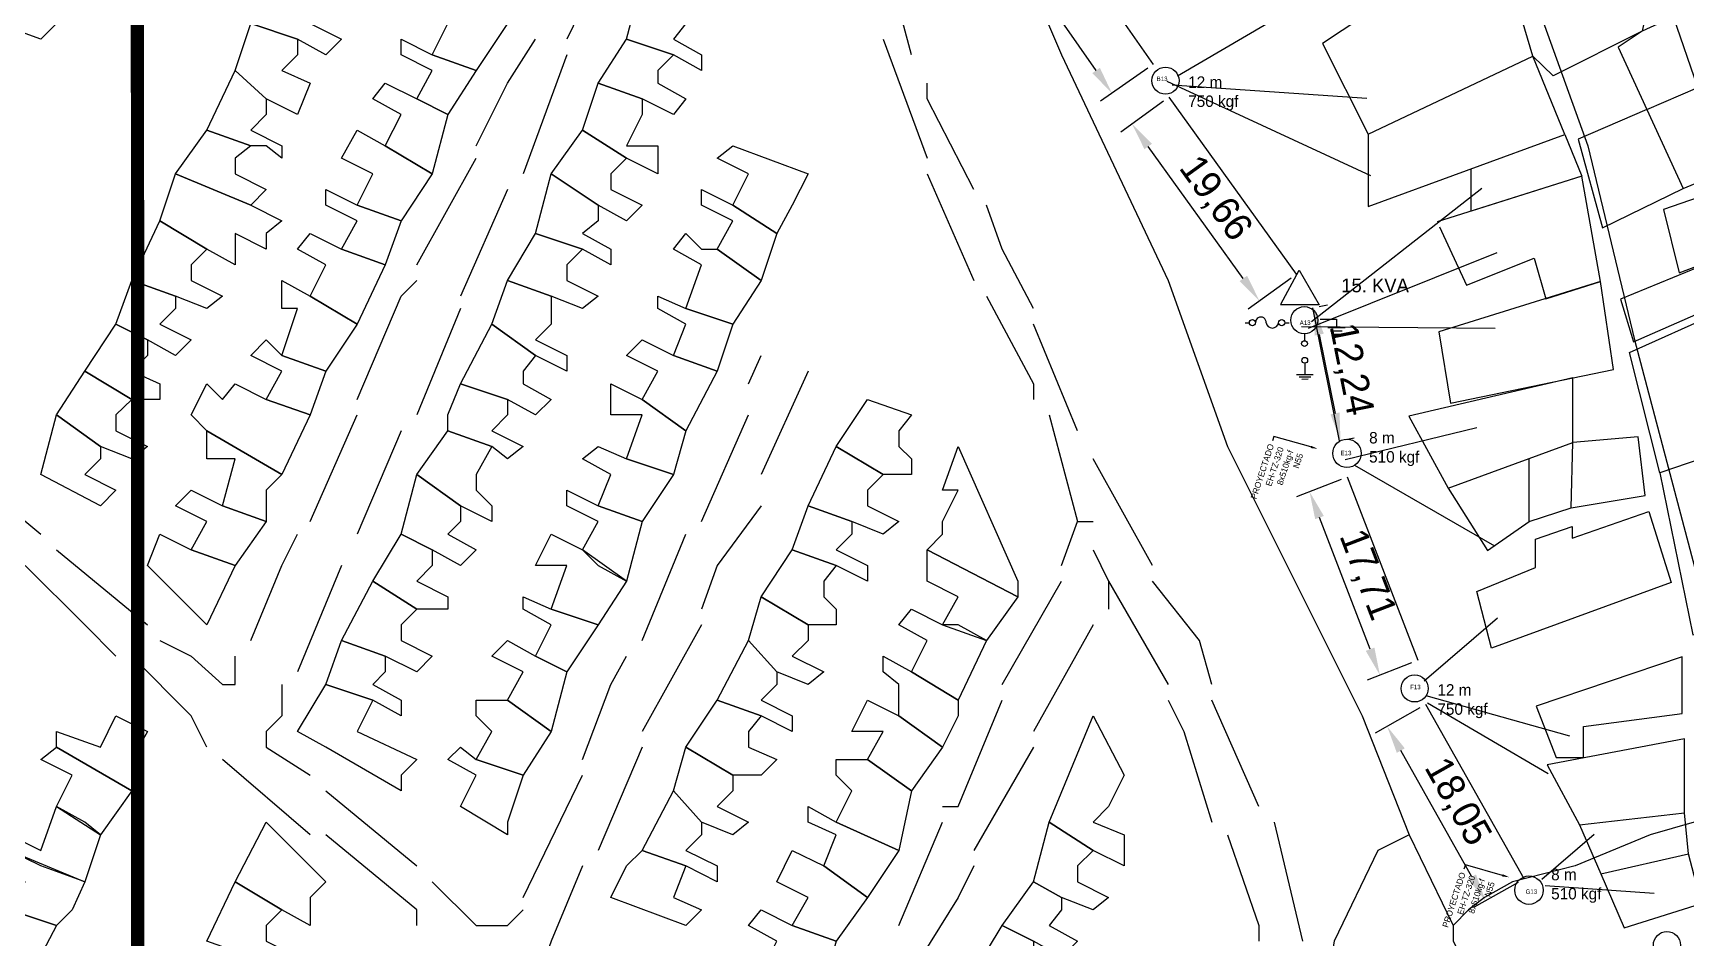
# Model space of a CAD drawing. Header units: millimetres. Extents: x -3588 to 75209, y -3737 to 38254.
# Drawn here: x 28257.5 to 28406.5, y 18228.9 to 18310.5 of the extents above; entities that cross this region are included whole.
import ezdxf
from ezdxf import colors
from ezdxf.entities.mleader import LeaderData, LeaderLine
from ezdxf.math import Vec2, Vec3

# ---------------------------------------------------------------- set-up
doc = ezdxf.new("R2010")
doc.units = ezdxf.units.MM
doc.linetypes.add('CONTINUA', pattern=[0])
doc.layers.add('Mancheta', color=255, linetype='Continuous')
doc.layers.add('P', color=253, linetype='Continuous')
doc.linetypes.add('+_LINE', pattern='A,12.7,-5.08,["+",Standard,S=2.54,R=0,X=-2.54,Y=-1.27],-6.35', length=24.13)
doc.dimstyles.new('ISO-25', dxfattribs={"dimtxt": 2.5, "dimasz": 2.5, "dimexe": 1.25, "dimexo": 0.625, "dimtad": 1, "dimtxsty": 'Standard', "dimcen": 2.5, "dimadec": 0, "dimazin": 0, "dimtfac": 1, "dimtmove": 0, "dimatfit": 3, "dimfxl": 1, "dimarcsym": 0})

# ---------------------------------------------------------------- blocks, each defined once
blk = doc.blocks.new('*D985')
at = {"color": 0, "lineweight": -2, "transparency": 16777216}
for p, q in [((28382.54, 18249.68), (28378.5, 18247.4)), ((28387.23, 18234.47), (28380.82, 18245.84)), ((28391.41, 18233.95), (28387.37, 18231.68))]:
    blk.add_line(p, q, dxfattribs=at)
at = {"color": 0, "transparency": 16777216}
for points in [[(28381.18, 18246.04), (28380.46, 18245.63), (28379.59, 18248.01)], [(28387.6, 18234.67), (28386.87, 18234.26), (28388.46, 18232.29)]]:
    blk.add_solid(points, dxfattribs=at)
at = {"layer": 'Defpoints', "color": 0, "transparency": 16777216}
for p in [(28383.08, 18249.98), (28379.59, 18248.01), (28391.95, 18234.26)]:
    blk.add_point(p, dxfattribs=at)
at = {"color": 0, "transparency": 16777216, "insert": (28385.84, 18241.18), "char_height": 2.5, "attachment_point": 5, "rotation": 299.427}
blk.add_mtext('18,05', dxfattribs=at)
blk = doc.blocks.new('*D986')
at = {"color": 0, "lineweight": -2, "transparency": 16777216}
for p, q in [((28375.44, 18270.26), (28371.43, 18268.72)), ((28378.05, 18254.97), (28373.49, 18266.84)), ((28381.79, 18253.73), (28377.78, 18252.18))]:
    blk.add_line(p, q, dxfattribs=at)
at = {"color": 0, "transparency": 16777216}
for points in [[(28373.88, 18266.98), (28373.1, 18266.69), (28372.59, 18269.17)], [(28378.44, 18255.12), (28377.66, 18254.82), (28378.94, 18252.63)]]:
    blk.add_solid(points, dxfattribs=at)
at = {"layer": 'Defpoints', "color": 0, "transparency": 16777216}
for p in [(28376.02, 18270.49), (28372.59, 18269.17), (28382.37, 18253.95)]:
    blk.add_point(p, dxfattribs=at)
at = {"color": 0, "transparency": 16777216, "insert": (28377.71, 18261.65), "char_height": 2.5, "attachment_point": 5, "rotation": 291.0004}
blk.add_mtext('17,71', dxfattribs=at)
blk = doc.blocks.new('*D987')
at = {"color": 0, "lineweight": -2, "transparency": 16777216}
for p, q in [((28373.46, 18285.87), (28374.21, 18286.02)), ((28373.47, 18283.33), (28374.89, 18276.22)), ((28375.86, 18273.87), (28376.61, 18274.02))]:
    blk.add_line(p, q, dxfattribs=at)
at = {"color": 0, "transparency": 16777216}
for points in [[(28373.88, 18283.41), (28373.06, 18283.24), (28372.98, 18285.78)], [(28375.3, 18276.31), (28374.48, 18276.14), (28375.38, 18273.77)]]:
    blk.add_solid(points, dxfattribs=at)
at = {"layer": 'Defpoints', "color": 0, "transparency": 16777216}
for p in [(28372.85, 18285.75), (28375.25, 18273.75), (28375.38, 18273.77)]:
    blk.add_point(p, dxfattribs=at)
at = {"color": 0, "transparency": 16777216, "insert": (28376.22, 18280.18), "char_height": 2.5, "attachment_point": 5, "rotation": 281.3189}
blk.add_mtext('12,24', dxfattribs=at)
blk = doc.blocks.new('*D988')
at = {"color": 0, "lineweight": -2, "transparency": 16777216}
for p, q in [((28359.43, 18304.36), (28355.57, 18301.58)), ((28366.62, 18288.39), (28358.05, 18300.28)), ((28370.92, 18288.41), (28367.07, 18285.63))]:
    blk.add_line(p, q, dxfattribs=at)
at = {"color": 0, "transparency": 16777216}
for points in [[(28358.39, 18300.53), (28357.71, 18300.04), (28356.59, 18302.31)], [(28366.96, 18288.63), (28366.28, 18288.15), (28368.08, 18286.36)]]:
    blk.add_solid(points, dxfattribs=at)
at = {"layer": 'Defpoints', "color": 0, "transparency": 16777216}
for p in [(28359.94, 18304.72), (28356.59, 18302.31), (28371.43, 18288.77)]:
    blk.add_point(p, dxfattribs=at)
at = {"color": 0, "transparency": 16777216, "insert": (28364.02, 18295.55), "char_height": 2.5, "attachment_point": 5, "rotation": 305.7759}
blk.add_mtext('19,66', dxfattribs=at)
blk = doc.blocks.new('*D989')
at = {"color": 0, "lineweight": -2, "transparency": 16777216}
for p, q in [((28342.61, 18329.48), (28338.35, 18326.52)), ((28353.35, 18307.13), (28340.8, 18325.18)), ((28358.01, 18307.33), (28353.75, 18304.37))]:
    blk.add_line(p, q, dxfattribs=at)
at = {"color": 0, "transparency": 16777216}
for points in [[(28341.14, 18325.42), (28340.46, 18324.94), (28339.37, 18327.23)], [(28353.69, 18307.37), (28353.01, 18306.9), (28354.78, 18305.08)]]:
    blk.add_solid(points, dxfattribs=at)
at = {"layer": 'Defpoints', "color": 0, "transparency": 16777216}
for p in [(28343.12, 18329.84), (28339.37, 18327.23), (28358.53, 18307.69)]:
    blk.add_point(p, dxfattribs=at)
at = {"color": 0, "transparency": 16777216, "insert": (28348.79, 18317.35), "char_height": 2.5, "attachment_point": 5, "rotation": 304.8118}
blk.add_mtext('26,98', dxfattribs=at)

msp = doc.modelspace()

# ---------------------------------------------------------------- linework, layer by layer
at = {"color": 5, "linetype": '+_LINE'}
for p, q in [((28358.526, 18307.688), (28343.122, 18329.842)), ((28371.429, 18288.775), (28359.937, 18304.723)), ((28372.846, 18285.75), (28375.248, 18273.746)), ((28382.373, 18253.949), (28376.025, 18270.486)), ((28391.953, 18234.261), (28383.084, 18249.984))]:
    msp.add_line(p, q, dxfattribs=at)
at = {"color": 6}
for p, q in [((28360.684, 18306.656), (28374.318, 18314.626)), ((28378.104, 18297.642), (28359.749, 18306.141)), ((28377.75, 18304.617), (28360.22, 18305.822)), ((28388.118, 18296.482), (28372.773, 18284.489)), ((28389.486, 18290.713), (28372.469, 18283.881)), ((28389.334, 18283.881), (28371.861, 18284.033)), ((28387.662, 18274.924), (28375.812, 18272.04)), ((28389.291, 18264.26), (28376.66, 18271.526)), ((28389.541, 18257.755), (28382.927, 18252.104)), ((28396.06, 18247.123), (28383.119, 18250.763)), ((28394.118, 18243.75), (28383.22, 18250.11)), ((28398.265, 18238.258), (28393.539, 18234.211)), ((28403.665, 18232.958), (28393.829, 18233.632))]:
    msp.add_line(p, q, dxfattribs=at)
at = {"color": 10}
for p, q in [((28370.016, 18286.082), (28371.642, 18289.137)), ((28371.642, 18289.137), (28373.464, 18286.017)), ((28373.464, 18286.017), (28369.963, 18286.017)), ((28366.781, 18284.399), (28367.165, 18284.399)), ((28370.356, 18284.399), (28370.744, 18284.399)), ((28373.557, 18284.713), (28375.034, 18284.712)), ((28374.248, 18283.956), (28375.797, 18283.955)), ((28375.034, 18284.712), (28375.035, 18283.977)), ((28372.131, 18283.359), (28372.137, 18282.782)), ((28374.492, 18283.682), (28375.536, 18283.682)), ((28374.782, 18283.353), (28375.309, 18283.353)), ((28372.924, 18279.71), (28371.429, 18279.694)), ((28372.693, 18279.503), (28371.667, 18279.491)), ((28372.167, 18280.753), (28372.178, 18279.702)), ((28372.475, 18279.3), (28371.884, 18279.293))]:
    msp.add_line(p, q, dxfattribs=at)
at = {"color": 254}
for points in [[(28379.092, 18313.086), (28373.774, 18309.574), (28377.889, 18301.396), (28392.733, 18308.419), (28389.773, 18318.399)], [(28403.658, 18315.877), (28402.587, 18310.671), (28394.564, 18306.663), (28392.733, 18308.419)], [(28402.587, 18310.671), (28402.587, 18310.671), (28400.416, 18309.228), (28403.001, 18303.616), (28407.595, 18305.593), (28405.391, 18311.975), (28402.587, 18310.671)], [(28377.889, 18301.396), (28377.889, 18294.868), (28395.612, 18301.369), (28392.733, 18308.419)], [(28403.001, 18303.616), (28406.282, 18296.491), (28410.657, 18298.317), (28407.595, 18305.593)], [(28403.001, 18303.616), (28396.8, 18300.946), (28399.005, 18292.943), (28406.282, 18296.491)], [(28395.612, 18301.369), (28397.151, 18297.603), (28387.17, 18294.458), (28387.17, 18298.273)], [(28384.309, 18293.04), (28386.739, 18287.791), (28392.847, 18290.219), (28393.897, 18286.544), (28398.823, 18288.119), (28397.151, 18297.603), (28384.101, 18293.491)], [(28404.51, 18294.604), (28405.91, 18288.882), (28412.339, 18291.315), (28410.665, 18296.751), (28404.51, 18294.604)], [(28400.633, 18286.528), (28401.797, 18282.669), (28413.507, 18287.815), (28412.339, 18291.315), (28400.633, 18286.528)], [(28384.243, 18283.591), (28385.294, 18277.16), (28400.005, 18280.179), (28398.823, 18288.119), (28384.243, 18283.591)], [(28401.424, 18281.72), (28409.343, 18285.247), (28412.98, 18273.873), (28404.171, 18270.855), (28401.424, 18281.72)], [(28381.551, 18275.979), (28385.097, 18269.483), (28396.327, 18273.617), (28396.327, 18279.424), (28381.551, 18275.979)], [(28385.097, 18269.483), (28388.631, 18263.864), (28392.383, 18266.493), (28396.187, 18267.717), (28396.327, 18273.617)], [(28396.187, 18267.717), (28402.857, 18268.836), (28402.231, 18274.121), (28396.327, 18273.617)], [(28404.171, 18270.855), (28407.133, 18256.268), (28418.016, 18258.14), (28416.321, 18263.488), (28413.02, 18263.488), (28412.98, 18273.873)], [(28392.383, 18266.493), (28392.383, 18272.165)], [(28387.687, 18260.17), (28392.974, 18262.325), (28392.974, 18264.903), (28396.273, 18266.044), (28396.273, 18264.988), (28403.168, 18267.397), (28405.198, 18260.973), (28388.998, 18255.056), (28387.687, 18260.17)], [(28393.027, 18249.824), (28394.817, 18245.225), (28397.289, 18245.225), (28397.289, 18247.993), (28406.195, 18249.185), (28406.195, 18254.294), (28393.027, 18249.824)], [(28394.02, 18244.54), (28396.929, 18239.155), (28406.381, 18240.224), (28406.381, 18246.89), (28394.02, 18244.54)], [(28396.929, 18239.155), (28398.844, 18234.729), (28406.766, 18236.54), (28406.381, 18240.224)], [(28398.844, 18234.729), (28400.958, 18229.844), (28407.929, 18232.055), (28406.766, 18236.54)]]:
    msp.add_lwpolyline(points, dxfattribs=at)
at = {"color": 10}
for centre, radius in [((28359.603, 18306.218), 1.222), ((28372.126, 18284.624), 1.222), ((28367.442, 18284.406), 0.276), ((28370.079, 18284.402), 0.276), ((28372.137, 18282.518), 0.263), ((28372.161, 18281.012), 0.26), ((28382.07, 18251.436), 1.222), ((28404.811, 18228.302), 1.222)]:
    msp.add_circle(centre, radius, dxfattribs=at)
for centre, radius, start, end in [((28368.198, 18284.427), 0.481, 356.0473, 179.98075), ((28369.24, 18284.493), 0.571, 190.00363, 350.3175)]:
    msp.add_arc(centre, radius, start, end, dxfattribs=at)
at = {"layer": 'Mancheta', "color": 5}
for centre in [(28375.963, 18272.625), (28392.374, 18233.255)]:
    msp.add_circle(centre, 1.28, dxfattribs=at)
at = {"layer": 'P', "color": 9, "const_width": 1.2}
msp.add_lwpolyline([(28268.186, 12346.771), (28266.285, 21345.396)], dxfattribs=at)
at = {"layer": 'P', "color": 254}
for points in [[(28376.212, 18355.957), (28380.165, 18339.873), (28382.982, 18334.224), (28389.767, 18322.093), (28392.312, 18315.308), (28397.673, 18300.344), (28401.898, 18282.852), (28408.684, 18257.166), (28408.684, 18250.38), (28408.684, 18242.203), (28407.259, 18239.37)], [(28340.924, 18330.271), (28350.238, 18308.538), (28359.84, 18288.213), (28365.201, 18273.25), (28377.348, 18248.972), (28381.573, 18238.25)], [(28256.808, 18316.732), (28261.033, 18315.308), (28259.625, 18313.899), (28259.625, 18312.779), (28259.625, 18311.355), (28258.217, 18309.946), (28254.264, 18311.355), (28255.4, 18315.308), (28254.264, 18315.308), (28254.264, 18318.14), (28256.808, 18316.732)], [(28309.589, 18319.548), (28309.589, 18318.14), (28305.636, 18309.946)], [(28336.699, 18308.538), (28334.154, 18318.14)], [(28282.494, 18312.779), (28282.494, 18311.355), (28285.311, 18309.946), (28283.903, 18308.538), (28281.358, 18309.946), (28277.133, 18311.355), (28279.95, 18315.308), (28283.903, 18313.899), (28282.494, 18312.779)], [(28296.049, 18313.899), (28300.274, 18311.355), (28297.458, 18307.13), (28293.505, 18308.538), (28294.913, 18311.355), (28292.097, 18312.779), (28293.505, 18315.308), (28296.049, 18313.899)], [(28316.374, 18311.355), (28315.238, 18309.946), (28317.782, 18308.538), (28317.782, 18307.13), (28315.238, 18308.538), (28311.013, 18309.946), (28312.421, 18315.308), (28316.374, 18312.779), (28316.374, 18311.355)], [(28281.358, 18308.538), (28279.95, 18307.13), (28282.494, 18305.993), (28281.358, 18303.177), (28278.541, 18304.585), (28275.725, 18307.13), (28277.133, 18311.355), (28281.358, 18309.946), (28281.358, 18308.538)], [(28293.505, 18308.538), (28297.458, 18307.13), (28294.913, 18303.177), (28292.097, 18304.585), (28293.505, 18307.13), (28290.688, 18308.538), (28290.688, 18309.946), (28293.505, 18308.538)], [(28297.458, 18300.344), (28300.274, 18305.993), (28302.819, 18309.946)], [(28313.83, 18307.13), (28313.83, 18305.993), (28316.374, 18304.585), (28315.238, 18303.177), (28312.421, 18304.585), (28308.468, 18305.993), (28311.013, 18309.946), (28315.238, 18308.538), (28313.83, 18307.13)], [(28334.154, 18309.946), (28338.107, 18299.224)], [(28305.636, 18308.538), (28301.683, 18297.815)], [(28278.541, 18303.177), (28277.133, 18301.768), (28279.95, 18300.344), (28279.95, 18299.224), (28278.541, 18300.344), (28277.133, 18300.344), (28273.18, 18301.768), (28275.725, 18307.13), (28278.541, 18304.585), (28278.541, 18303.177)], [(28292.097, 18304.585), (28294.913, 18303.177), (28293.505, 18297.815), (28289.264, 18300.344), (28290.688, 18303.177), (28288.144, 18304.585), (28289.264, 18305.993), (28292.097, 18304.585)], [(28312.421, 18303.177), (28311.013, 18300.344), (28313.83, 18300.344), (28313.83, 18297.815), (28311.013, 18299.224), (28307.06, 18301.768), (28308.468, 18305.993), (28312.421, 18304.585), (28312.421, 18303.177)], [(28342.332, 18296.407), (28338.107, 18304.585), (28338.107, 18305.993)], [(28275.725, 18299.224), (28275.725, 18297.815), (28278.541, 18296.407), (28277.133, 18294.983), (28270.363, 18297.815), (28273.18, 18301.768), (28277.133, 18300.344), (28275.725, 18299.224)], [(28289.264, 18300.344), (28293.505, 18297.815), (28290.688, 18293.574), (28286.735, 18294.983), (28288.144, 18297.815), (28285.311, 18299.224), (28286.735, 18301.768), (28289.264, 18300.344)], [(28309.589, 18297.815), (28309.589, 18296.407), (28312.421, 18294.983), (28311.013, 18293.574), (28308.468, 18294.983), (28304.227, 18297.815), (28307.06, 18301.768), (28311.013, 18299.224), (28309.589, 18297.815)], [(28325.96, 18294.983), (28324.552, 18292.454), (28320.599, 18294.983), (28322.007, 18297.815), (28319.191, 18299.224), (28320.599, 18300.344), (28327.385, 18297.815), (28325.96, 18294.983)], [(28292.097, 18289.622), (28297.458, 18299.224)], [(28277.133, 18294.983), (28279.95, 18293.574), (28278.541, 18292.454), (28278.541, 18291.03), (28275.725, 18292.454), (28275.725, 18289.622), (28273.18, 18291.03), (28268.939, 18293.574), (28270.363, 18297.815), (28277.133, 18294.983)], [(28308.468, 18293.574), (28307.06, 18292.454), (28309.589, 18291.03), (28309.589, 18289.622), (28307.06, 18291.03), (28302.819, 18292.454), (28304.227, 18297.815), (28308.468, 18294.983), (28308.468, 18293.574)], [(28338.107, 18297.815), (28342.332, 18288.213)], [(28286.735, 18294.983), (28290.688, 18293.574), (28289.264, 18289.622), (28285.311, 18291.03), (28286.735, 18293.574), (28283.903, 18294.983), (28283.903, 18296.407), (28286.735, 18294.983)], [(28300.274, 18296.407), (28296.049, 18286.805)], [(28320.599, 18294.983), (28324.552, 18292.454), (28323.144, 18288.213), (28319.191, 18291.03), (28320.599, 18293.574), (28317.782, 18294.983), (28317.782, 18296.407), (28320.599, 18294.983)], [(28347.709, 18285.669), (28344.877, 18291.03), (28343.468, 18294.983)], [(28271.772, 18289.622), (28271.772, 18288.213), (28274.588, 18286.805), (28273.18, 18285.669), (28270.363, 18286.805), (28266.411, 18288.213), (28268.939, 18293.574), (28273.18, 18291.03), (28271.772, 18289.622)], [(28285.311, 18291.03), (28289.264, 18289.622), (28286.735, 18284.26), (28282.494, 18286.805), (28283.903, 18289.622), (28281.358, 18291.03), (28282.494, 18292.454), (28285.311, 18291.03)], [(28305.636, 18289.622), (28305.636, 18288.213), (28308.468, 18286.805), (28307.06, 18285.669), (28304.227, 18286.805), (28300.274, 18288.213), (28302.819, 18292.454), (28307.06, 18291.03), (28305.636, 18289.622)], [(28319.191, 18291.03), (28323.144, 18288.213), (28320.599, 18284.26), (28316.374, 18285.669), (28317.782, 18289.622), (28315.238, 18291.03), (28316.374, 18292.454), (28317.782, 18291.03), (28319.191, 18291.03)], [(28270.363, 18285.669), (28268.939, 18284.26), (28271.772, 18282.852), (28270.363, 18281.444), (28267.819, 18282.852), (28264.986, 18284.26), (28266.411, 18288.213), (28270.363, 18286.805), (28270.363, 18285.669)], [(28282.494, 18286.805), (28286.735, 18284.26), (28283.903, 18280.019), (28279.95, 18281.444), (28281.358, 18285.669), (28279.95, 18285.669), (28279.95, 18288.213), (28282.494, 18286.805)], [(28286.735, 18277.491), (28290.688, 18286.805), (28292.097, 18288.213)], [(28304.227, 18284.26), (28302.819, 18282.852), (28305.636, 18281.444), (28305.636, 18280.019), (28302.819, 18281.444), (28298.866, 18284.26), (28300.274, 18288.213), (28304.227, 18286.805), (28304.227, 18284.26)], [(28296.049, 18285.669), (28292.097, 18276.082)], [(28316.374, 18285.669), (28320.599, 18284.26), (28319.191, 18280.019), (28315.238, 18281.444), (28316.374, 18284.26), (28313.83, 18285.669), (28313.83, 18286.805), (28316.374, 18285.669)], [(28343.468, 18286.805), (28347.709, 18278.899), (28347.709, 18277.491)], [(28267.819, 18281.444), (28266.411, 18280.019), (28268.939, 18278.899), (28268.939, 18277.491), (28266.411, 18277.491), (28262.17, 18280.019), (28264.986, 18284.26), (28267.819, 18282.852), (28267.819, 18281.444)], [(28301.683, 18280.019), (28301.683, 18278.899), (28304.227, 18277.491), (28302.819, 18276.082), (28300.274, 18277.491), (28296.049, 18278.899), (28298.866, 18284.26), (28302.819, 18281.444), (28301.683, 18280.019)], [(28351.662, 18274.658), (28347.709, 18284.26)], [(28279.95, 18281.444), (28283.903, 18280.019), (28282.494, 18276.082), (28278.541, 18277.491), (28279.95, 18280.019), (28277.133, 18281.444), (28278.541, 18282.852), (28279.95, 18281.444)], [(28315.238, 18281.444), (28319.191, 18280.019), (28316.374, 18274.658), (28312.421, 18277.491), (28313.83, 18280.019), (28311.013, 18281.444), (28312.421, 18282.852), (28315.238, 18281.444)], [(28322.007, 18278.899), (28323.144, 18281.444)], [(28264.986, 18276.082), (28264.986, 18274.658), (28267.819, 18273.25), (28266.411, 18272.129), (28263.578, 18273.25), (28259.625, 18276.082), (28262.17, 18280.019), (28266.411, 18277.491), (28264.986, 18276.082)], [(28327.385, 18280.019), (28323.144, 18270.705)], [(28278.541, 18277.491), (28282.494, 18276.082), (28279.95, 18270.705), (28273.18, 18274.658), (28271.772, 18276.082), (28273.18, 18278.899), (28274.588, 18277.491), (28275.725, 18278.899), (28278.541, 18277.491)], [(28300.274, 18276.082), (28298.866, 18274.658), (28301.683, 18273.25), (28300.274, 18272.129), (28298.866, 18273.25), (28294.913, 18274.658), (28294.913, 18276.082), (28296.049, 18278.899), (28300.274, 18277.491), (28300.274, 18276.082)], [(28312.421, 18277.491), (28316.374, 18274.658), (28315.238, 18270.705), (28311.013, 18272.129), (28312.421, 18276.082), (28309.589, 18276.082), (28309.589, 18278.899), (28312.421, 18277.491)], [(28335.563, 18274.658), (28335.563, 18273.25), (28336.699, 18272.129), (28336.699, 18270.705), (28334.154, 18270.705), (28329.913, 18273.25), (28332.746, 18277.491), (28336.699, 18276.082), (28335.563, 18274.658)], [(28263.578, 18272.129), (28262.17, 18270.705), (28264.986, 18269.297), (28263.578, 18267.889), (28258.217, 18270.705), (28259.625, 18276.082), (28263.578, 18273.25), (28263.578, 18272.129)], [(28282.494, 18266.48), (28286.735, 18276.082)], [(28317.782, 18266.48), (28322.007, 18276.082)], [(28349.118, 18276.082), (28351.662, 18266.48)], [(28278.541, 18269.297), (28278.541, 18266.48), (28274.588, 18267.889), (28275.725, 18272.129), (28273.18, 18272.129), (28273.18, 18274.658), (28279.95, 18270.705), (28278.541, 18269.297)], [(28290.688, 18274.658), (28286.735, 18265.344)], [(28297.458, 18270.705), (28297.458, 18269.297), (28298.866, 18267.889), (28298.866, 18266.48), (28296.049, 18267.889), (28292.097, 18270.705), (28294.913, 18274.658), (28298.866, 18273.25), (28297.458, 18270.705)], [(28250.039, 18272.129), (28258.217, 18265.344)], [(28311.013, 18272.129), (28315.238, 18270.705), (28312.421, 18266.48), (28308.468, 18267.889), (28309.589, 18270.705), (28307.06, 18272.129), (28308.468, 18273.25), (28311.013, 18272.129)], [(28332.746, 18269.297), (28332.746, 18267.889), (28335.563, 18266.48), (28334.154, 18265.344), (28331.338, 18266.48), (28327.385, 18267.889), (28329.913, 18273.25), (28334.154, 18270.705), (28332.746, 18269.297)], [(28346.285, 18261.119), (28346.285, 18259.695), (28338.107, 18263.936), (28339.516, 18265.344), (28339.516, 18266.48), (28340.924, 18269.297), (28339.516, 18269.297), (28340.924, 18273.25), (28346.285, 18261.119)], [(28358.432, 18262.527), (28353.071, 18272.129)], [(28296.049, 18266.48), (28294.913, 18265.344), (28297.458, 18263.936), (28296.049, 18262.527), (28293.505, 18263.936), (28290.688, 18265.344), (28292.097, 18270.705), (28296.049, 18267.889), (28296.049, 18266.48)], [(28274.588, 18267.889), (28278.541, 18266.48), (28275.725, 18262.527), (28271.772, 18263.936), (28273.18, 18266.48), (28270.363, 18267.889), (28271.772, 18269.297), (28274.588, 18267.889)], [(28305.636, 18267.889), (28305.636, 18269.297), (28308.468, 18267.889), (28312.421, 18266.48), (28311.013, 18261.119), (28307.06, 18263.936), (28308.468, 18266.48), (28305.636, 18267.889)], [(28323.144, 18267.889), (28319.191, 18262.527), (28317.782, 18258.574)], [(28331.338, 18265.344), (28329.913, 18263.936), (28332.746, 18262.527), (28332.746, 18261.119), (28329.913, 18262.527), (28325.96, 18263.936), (28327.385, 18267.889), (28331.338, 18266.48), (28331.338, 18265.344)], [(28350.238, 18262.527), (28351.662, 18266.48)], [(28351.662, 18266.48), (28353.071, 18266.48)], [(28271.772, 18263.936), (28275.725, 18262.527), (28273.18, 18257.166), (28267.819, 18262.527), (28268.939, 18265.344), (28271.772, 18263.936)], [(28277.133, 18255.758), (28279.95, 18262.527), (28281.358, 18265.344)], [(28293.505, 18262.527), (28292.097, 18261.119), (28294.913, 18259.695), (28294.913, 18258.574), (28292.097, 18258.574), (28288.144, 18261.119), (28290.688, 18265.344), (28293.505, 18263.936), (28293.505, 18262.527)], [(28308.468, 18262.527), (28311.013, 18261.119), (28308.468, 18257.166), (28304.227, 18258.574), (28305.636, 18262.527), (28302.819, 18262.527), (28304.227, 18265.344), (28307.06, 18263.936), (28308.468, 18262.527)], [(28312.421, 18255.758), (28316.374, 18265.344)], [(28259.625, 18263.936), (28267.819, 18257.166)], [(28328.793, 18261.119), (28328.793, 18259.695), (28329.913, 18258.574), (28329.913, 18257.166), (28327.385, 18257.166), (28323.144, 18259.695), (28325.96, 18263.936), (28329.913, 18262.527), (28328.793, 18261.119)], [(28340.924, 18257.166), (28339.516, 18257.166), (28340.924, 18259.695), (28338.107, 18261.119), (28338.107, 18263.936), (28346.285, 18259.695), (28343.468, 18255.758), (28340.924, 18257.166)], [(28353.071, 18263.936), (28354.479, 18261.119)], [(28264.986, 18254.333), (28262.17, 18257.166), (28256.808, 18262.527)], [(28285.311, 18262.527), (28281.358, 18252.925)], [(28290.688, 18257.166), (28290.688, 18255.758), (28293.505, 18254.333), (28292.097, 18252.925), (28289.264, 18254.333), (28285.311, 18255.758), (28288.144, 18261.119), (28292.097, 18258.574), (28290.688, 18257.166)], [(28344.877, 18251.805), (28350.238, 18261.119)], [(28354.479, 18261.119), (28359.84, 18251.805)], [(28354.479, 18261.119), (28354.479, 18258.574)], [(28363.793, 18251.805), (28362.657, 18255.758), (28358.432, 18261.119)], [(28304.227, 18258.574), (28308.468, 18257.166), (28305.636, 18252.925), (28302.819, 18254.333), (28304.227, 18257.166), (28301.683, 18258.574), (28301.683, 18259.695), (28304.227, 18258.574)], [(28327.385, 18255.758), (28325.96, 18254.333), (28328.793, 18252.925), (28327.385, 18251.805), (28324.552, 18252.925), (28322.007, 18255.758), (28323.144, 18259.695), (28327.385, 18257.166), (28327.385, 18255.758)], [(28339.516, 18257.166), (28343.468, 18255.758), (28340.924, 18250.38), (28336.699, 18252.925), (28338.107, 18255.758), (28335.563, 18257.166), (28336.699, 18258.574), (28339.516, 18257.166)], [(28317.782, 18257.166), (28312.421, 18247.564)], [(28353.071, 18257.166), (28347.709, 18247.564)], [(28268.939, 18255.758), (28271.772, 18254.333), (28274.588, 18251.805), (28275.725, 18251.805), (28275.725, 18254.333)], [(28289.264, 18252.925), (28288.144, 18251.805), (28290.688, 18250.38), (28290.688, 18248.972), (28288.144, 18250.38), (28283.903, 18251.805), (28285.311, 18255.758), (28289.264, 18254.333), (28289.264, 18252.925)], [(28302.819, 18254.333), (28305.636, 18252.925), (28304.227, 18247.564), (28300.274, 18250.38), (28301.683, 18252.925), (28298.866, 18254.333), (28300.274, 18255.758), (28302.819, 18254.333)], [(28324.552, 18251.805), (28323.144, 18250.38), (28325.96, 18248.972), (28325.96, 18247.564), (28323.144, 18248.972), (28319.191, 18250.38), (28322.007, 18255.758), (28324.552, 18252.925), (28324.552, 18251.805)], [(28273.18, 18246.155), (28271.772, 18248.972), (28266.411, 18254.333)], [(28307.06, 18245.019), (28309.589, 18251.805), (28311.013, 18254.333)], [(28336.699, 18252.925), (28340.924, 18250.38), (28340.924, 18248.972), (28339.516, 18246.155), (28335.563, 18248.972), (28335.563, 18251.805), (28334.154, 18252.925), (28334.154, 18254.333), (28336.699, 18252.925)], [(28279.95, 18251.805), (28279.95, 18248.972), (28278.541, 18247.564), (28278.541, 18246.155), (28282.494, 18243.611)], [(28290.688, 18243.611), (28290.688, 18242.203), (28283.903, 18246.155), (28281.358, 18247.564), (28283.903, 18251.805), (28288.144, 18250.38), (28286.735, 18247.564), (28292.097, 18245.019), (28290.688, 18243.611)], [(28300.274, 18250.38), (28304.227, 18247.564), (28301.683, 18243.611), (28297.458, 18245.019), (28298.866, 18247.564), (28297.458, 18248.972), (28297.458, 18250.38), (28300.274, 18250.38)], [(28322.007, 18247.564), (28322.007, 18246.155), (28324.552, 18245.019), (28323.144, 18243.611), (28320.599, 18243.611), (28316.374, 18246.155), (28319.191, 18250.38), (28323.144, 18248.972), (28322.007, 18247.564)], [(28335.563, 18248.972), (28339.516, 18246.155), (28336.699, 18242.203), (28332.746, 18245.019), (28334.154, 18247.564), (28331.338, 18247.564), (28332.746, 18250.38), (28335.563, 18248.972)], [(28339.516, 18240.794), (28340.924, 18240.794), (28344.877, 18250.38)], [(28359.84, 18250.38), (28361.249, 18247.564), (28363.793, 18239.37)], [(28368.034, 18240.794), (28363.793, 18250.38)], [(28266.411, 18245.019), (28266.411, 18242.203), (28259.625, 18246.155), (28259.625, 18247.564), (28263.578, 18246.155), (28264.986, 18248.972), (28267.819, 18247.564), (28266.411, 18245.019)], [(28354.479, 18240.794), (28353.071, 18239.37), (28355.887, 18238.25), (28355.887, 18235.433), (28353.071, 18236.841), (28349.118, 18239.37), (28353.071, 18248.972), (28355.887, 18243.611), (28354.479, 18240.794)], [(28262.17, 18239.37), (28259.625, 18240.794), (28261.033, 18243.611), (28258.217, 18245.019), (28259.625, 18246.155), (28266.411, 18242.203), (28263.578, 18238.25), (28262.17, 18239.37)], [(28297.458, 18245.019), (28301.683, 18243.611), (28300.274, 18239.37), (28300.274, 18238.25), (28296.049, 18240.794), (28297.458, 18243.611), (28294.913, 18245.019), (28296.049, 18246.155), (28297.458, 18245.019)], [(28312.421, 18246.155), (28308.468, 18236.841)], [(28320.599, 18242.203), (28319.191, 18240.794), (28322.007, 18239.37), (28320.599, 18238.25), (28317.782, 18239.37), (28315.238, 18242.203), (28316.374, 18246.155), (28320.599, 18243.611), (28320.599, 18242.203)], [(28347.709, 18246.155), (28342.332, 18236.841)], [(28282.494, 18238.25), (28274.588, 18245.019)], [(28301.683, 18232.6), (28307.06, 18243.611)], [(28332.746, 18245.019), (28336.699, 18242.203), (28335.563, 18236.841), (28329.913, 18239.37), (28331.338, 18242.203), (28329.913, 18243.611), (28329.913, 18245.019), (28332.746, 18245.019)], [(28283.903, 18242.203), (28292.097, 18235.433)], [(28317.782, 18238.25), (28316.374, 18236.841), (28319.191, 18235.433), (28319.191, 18234.009), (28316.374, 18235.433), (28312.421, 18236.841), (28315.238, 18242.203), (28317.782, 18239.37), (28317.782, 18238.25)], [(28258.217, 18235.433), (28255.4, 18236.841), (28255.4, 18238.25), (28258.217, 18236.841), (28259.625, 18240.794), (28263.578, 18238.25), (28262.17, 18234.009), (28258.217, 18235.433)], [(28329.913, 18239.37), (28335.563, 18236.841), (28332.746, 18232.6), (28328.793, 18235.433), (28329.913, 18238.25), (28327.385, 18239.37), (28327.385, 18240.794), (28329.913, 18239.37)], [(28282.494, 18232.6), (28282.494, 18230.056), (28279.95, 18231.48), (28275.725, 18234.009), (28278.541, 18239.37), (28283.903, 18234.009), (28282.494, 18232.6)], [(28335.563, 18230.056), (28339.516, 18239.37)], [(28351.662, 18235.433), (28351.662, 18234.009), (28354.479, 18232.6), (28353.071, 18231.48), (28350.238, 18232.6), (28347.709, 18234.009), (28349.118, 18239.37), (28353.071, 18236.841), (28351.662, 18235.433)], [(28371.987, 18228.647), (28369.442, 18239.37)], [(28407.259, 18239.37), (28403.306, 18238.25), (28396.537, 18235.433), (28390.887, 18234.009), (28388.359, 18232.6), (28386.935, 18231.48), (28385.526, 18230.056)], [(28292.097, 18230.056), (28292.097, 18231.48), (28283.903, 18238.25)], [(28381.573, 18238.25), (28378.757, 18236.841), (28374.804, 18228.647), (28373.395, 18220.47), (28371.987, 18216.517), (28371.987, 18211.155), (28370.563, 18209.731), (28369.442, 18196.192), (28366.61, 18174.459), (28366.61, 18162.312), (28366.61, 18159.495), (28365.201, 18156.951), (28363.793, 18151.301)], [(28365.201, 18238.25), (28368.034, 18230.056), (28368.034, 18228.647)], [(28381.573, 18238.25), (28385.526, 18230.056)], [(28261.033, 18231.48), (28259.625, 18230.056), (28255.4, 18231.48), (28256.808, 18234.009), (28254.264, 18235.433), (28255.4, 18236.841), (28262.17, 18234.009), (28261.033, 18231.48)], [(28311.013, 18235.433), (28312.421, 18236.841), (28316.374, 18235.433), (28315.238, 18232.6), (28317.782, 18231.48), (28316.374, 18230.056), (28309.589, 18232.6), (28311.013, 18235.433)], [(28328.793, 18235.433), (28332.746, 18232.6), (28329.913, 18228.647), (28325.96, 18230.056), (28327.385, 18232.6), (28324.552, 18234.009), (28325.96, 18236.841), (28328.793, 18235.433)], [(28307.06, 18235.433), (28304.227, 18228.647), (28302.819, 18224.694)], [(28342.332, 18235.433), (28340.924, 18232.6), (28336.699, 18225.831)], [(28278.541, 18230.056), (28278.541, 18228.647), (28281.358, 18227.239), (28279.95, 18225.831), (28277.133, 18227.239), (28273.18, 18228.647), (28275.725, 18234.009), (28279.95, 18231.48), (28278.541, 18230.056)], [(28293.505, 18234.009), (28297.458, 18230.056), (28298.866, 18230.056), (28300.274, 18230.056), (28301.683, 18231.48)], [(28350.238, 18231.48), (28349.118, 18230.056), (28351.662, 18228.647), (28350.238, 18227.239), (28347.709, 18228.647), (28344.877, 18230.056), (28347.709, 18234.009), (28350.238, 18232.6), (28350.238, 18231.48)], [(28254.264, 18227.239), (28250.039, 18228.647), (28251.447, 18230.056), (28254.264, 18228.647), (28255.4, 18231.48), (28259.625, 18230.056), (28256.808, 18224.694), (28254.264, 18227.239)], [(28325.96, 18230.056), (28329.913, 18228.647), (28328.793, 18224.694), (28323.144, 18225.831), (28324.552, 18228.647), (28322.007, 18230.056), (28323.144, 18231.48), (28325.96, 18230.056)], [(28347.709, 18227.239), (28347.709, 18225.831), (28349.118, 18224.694), (28349.118, 18221.878), (28342.332, 18225.831), (28344.877, 18230.056), (28347.709, 18228.647), (28347.709, 18227.239)], [(28385.526, 18230.056), (28385.526, 18228.647), (28388.359, 18223.286), (28390.887, 18213.684), (28397.673, 18190.831)]]:
    msp.add_lwpolyline(points, dxfattribs=at)

# ---------------------------------------------------------------- texts
at = {"char_height": 0.4, "attachment_point": 1}
for s, insert, width in [('B13\\P', (28358.808, 18306.586), 0.98), ('A13', (28371.704, 18284.603), 1.60871), ('E13\\P', (28375.389, 18272.856), 0.98), ('F13\\P', (28381.659, 18251.768), 0.98), ('G13\\P', (28392.068, 18233.324), 0.98)]:
    msp.add_mtext(s, dxfattribs=dict(at, insert=insert, width=width))
at = {"color": 10, "attachment_point": 1}
for s, width, gutter_width, insert, char_height in [('12 m^J750 kgf ', 21.10344, 5.166, (28361.651, 18306.602), 1.03321), ('15. KVA', 17.75852, 6.215, (28375.449, 18288.382), 1.243), ('12 m^J750 kgf ', 21.10344, 5.166, (28384.118, 18251.82), 1.03321)]:
    msp.add_mtext_dynamic_manual_height_columns(s, width=width, gutter_width=gutter_width, heights=[0], dxfattribs=dict(at, insert=insert, char_height=char_height))
at = {"color": 5, "char_height": 1.03321, "attachment_point": 1}
for insert in [(28377.962, 18274.549), (28394.373, 18235.178)]:
    msp.add_mtext_dynamic_manual_height_columns('8 m^J510 kgf ', width=21.10344, gutter_width=5.166, heights=[0], dxfattribs=dict(at, insert=insert))

# ---------------------------------------------------------------- dimensions: what is measured, and where the dimension line sits
at = {"color": 254}
for p1, p2, distance, picture, middle in [((28358.526, 18307.688), (28343.122, 18329.842), 4.567, '*D989', (28348.785, 18317.347)), ((28371.429, 18288.775), (28359.937, 18304.723), 4.128, '*D988', (28364.024, 18295.554)), ((28372.846, 18285.75), (28375.248, 18273.746), 0.136, '*D987', (28376.224, 18280.184)), ((28382.373, 18253.949), (28376.025, 18270.486), 3.674, '*D986', (28377.713, 18261.647)), ((28391.953, 18234.261), (28383.084, 18249.984), 4.009, '*D985', (28385.842, 18241.177))]:
    dim = msp.add_aligned_dim(p1=p1, p2=p2, distance=distance, dimstyle='ISO-25', dxfattribs=at)
    dim.commit()
    dim.dimension.update_dxf_attribs({"geometry": picture, "text_midpoint": middle})

# ---------------------------------------------------------------- leaders
at = {"layer": 'Mancheta', "linetype": 'CONTINUA'}
ml = msp.add_multileader_mtext('Standard', dxfattribs=at)
ml.set_content('PROYECTADO\\PEH-TZ-320 \\P8x510kg-f\\PN55', color=256)
ml.set_leader_properties()
ml.build(insert=Vec2(0, 0))
ml.multileader.update_dxf_attribs({"arrow_head_size": 0.648})
ctx = ml.context
ctx.base_point, ctx.char_height, ctx.arrow_head_size, ctx.landing_gap_size, ctx.plane_origin, ctx.plane_x_axis, ctx.plane_y_axis = Vec3(28367.383, 18268.064), 0.5529, 0.648, 0.324, Vec3(28357.482, 18275.318), Vec3(0.3101624, 0.9506836), Vec3(-0.9506836, 0.3101624)
ctx.text_align_type = 2
notes = []
notes.append((ctx, [(0, (1, 1, 0), (28369.366, 18274.142), (-0.3101624, -0.9506836), 0.401, [(0, [(28373.339, 18273.029)], 0, [])])]))
ctx.mtext.insert, ctx.mtext.text_direction, ctx.mtext.rotation, ctx.mtext.alignment, ctx.mtext.flow_direction = Vec3(28368.874, 18273.54), Vec3(0.3101624, 0.9506836), 1.2554324, 3, 5
ml = msp.add_multileader_mtext('Standard', dxfattribs=at)
ml.set_content('PROYECTADO\\PEH-TZ-320 \\P8x510kg-f\\PN55', color=256)
ml.set_leader_properties()
ml.build(insert=Vec2(0, 0))
ml.multileader.update_dxf_attribs({"arrow_head_size": 0.648})
ctx = ml.context
ctx.base_point, ctx.char_height, ctx.arrow_head_size, ctx.landing_gap_size, ctx.plane_origin, ctx.plane_x_axis, ctx.plane_y_axis = Vec3(28384.654, 18229.449), 0.5529, 0.648, 0.324, Vec3(28374.753, 18236.703), Vec3(0.3101624, 0.9506836), Vec3(-0.9506836, 0.3101624)
ctx.text_align_type = 2
notes.append((ctx, [(0, (1, 1, 0), (28386.637, 18235.528), (-0.3101624, -0.9506836), 0.401, [(0, [(28390.61, 18234.415)], 0, [])])]))
ctx.mtext.insert, ctx.mtext.text_direction, ctx.mtext.rotation, ctx.mtext.alignment, ctx.mtext.flow_direction = Vec3(28386.145, 18234.926), Vec3(0.3101624, 0.9506836), 1.2554324, 3, 5
for ctx, leaders in notes:
    for number, flags, end, landing, length, lines in leaders:
        leader = LeaderData()
        leader.index, (leader.has_last_leader_line, leader.has_dogleg_vector, leader.attachment_direction) = number, flags
        leader.last_leader_point, leader.dogleg_vector, leader.dogleg_length = Vec3(end), Vec3(landing), length
        for number, points, colour, breaks in lines:
            line = LeaderLine()
            line.index, line.vertices, line.color, line.breaks = number, Vec3.list(points), colors.encode_raw_color(colour), breaks
            leader.lines.append(line)
        ctx.leaders.append(leader)

doc.saveas('drawing.dxf')
